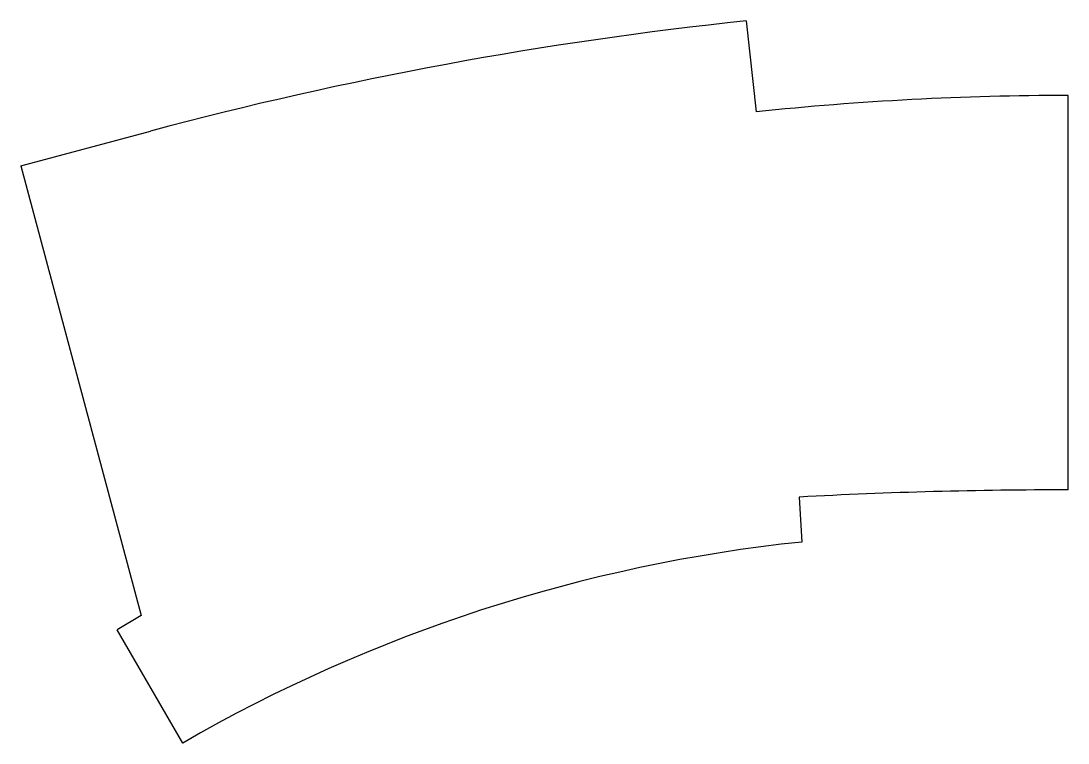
# Model space of a CAD drawing. Extents: x 135 to 287, y -18 to 87.
import ezdxf

# ---------------------------------------------------------------- set-up
doc = ezdxf.new("R2010")
doc.units = 0
doc.layers.add('BLACK', color=7, linetype='CONTINUOUS')

msp = doc.modelspace()

# ---------------------------------------------------------------- linework, layer by layer
at = {"layer": 'BLACK', "linetype": 'CONTINUOUS'}
for p, q in [((240.166, 87.2064), (241.603, 73.9953)), ((286.925, 19.0496), (286.927, 76.3658)), ((134.772, 66.1416), (153.615, 71.2013)), ((134.772, 66.1416), (152.254, 0.8001)), ((247.872, 18.0111), (248.23, 11.4704)), ((152.254, 0.8001), (148.749, -1.27)), ((158.274, -17.7495), (148.749, -1.27))]:
    msp.add_line(p, q, dxfattribs=at)
at = {"layer": 'BLACK'}
for centre, radius, start, end in [((298.959, -472.75), 563.034, 95.9939, 104.96), ((286.922, -358.013), 434.379, 89.9993, 95.9886), ((286.924, -715.792), 734.842, 90, 93.0464), ((271.85, -214.325), 227.028, 95.9717, 120.018)]:
    msp.add_arc(centre, radius, start, end, dxfattribs=at)

doc.saveas('drawing.dxf')
